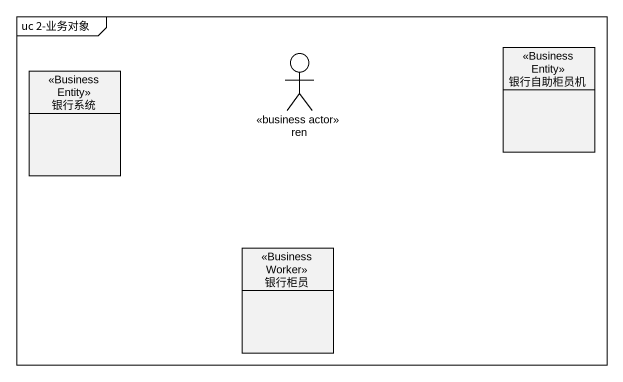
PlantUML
@startuml
mainframe uc 2-业务对象
allowmixing
hide circle
hide empty members
class 银行系统 <<Business Entity>>
actor ren <<business actor>>
class 银行自助柜员机 <<Business Entity>>
class 银行柜员 <<Business Worker>>
@enduml
